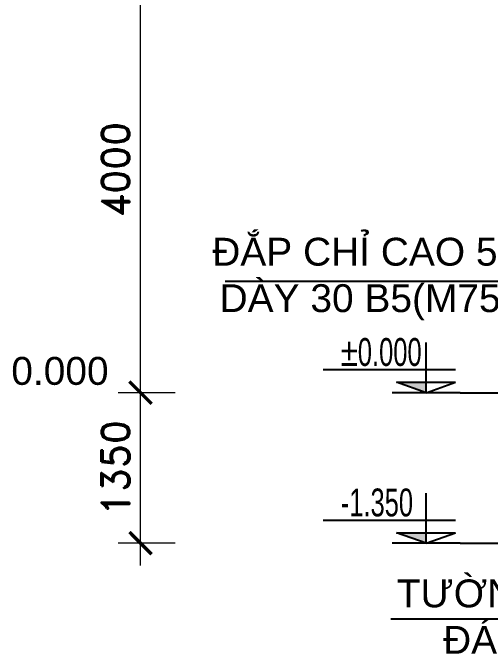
# Model space of a CAD drawing. Header units: inches. Extents: x 452443 to 881249, y 975131 to 1198310.
# Drawn here: x 554576 to 558862, y 1034164 to 1039919 of the extents above; entities that cross this region are included whole.
import ezdxf

# ---------------------------------------------------------------- set-up
doc = ezdxf.new("R2010")
doc.units = ezdxf.units.IN
doc.header["$LTSCALE"] = 3.5
doc.header["$MEASUREMENT"] = 0
doc.linetypes.add('CENTER', pattern=[2, 1.25, -0.25, 0.25, -0.25])
for name, color, linetype in [('GHICHU', 40, 'Continuous'), ('text', 3, 'Continuous'), ('Truc', 252, 'Continuous')]:
    doc.layers.add(name, color=color, linetype=linetype)
doc.styles.add('chu 1', font='VHELVEN0.TTF')
doc.styles.add('KICHTHUOC', font='VHELVCN0.TTF')
doc.styles.add('romand', font='romand.shx')
doc.dimstyles.new('TL100', dxfattribs={"dimscale": 100, "dimtxt": 2.5, "dimasz": 2, "dimexe": 2, "dimexo": 1, "dimgap": 1, "dimtad": 1, "dimdec": 0, "dimzin": 0, "dimdsep": 46, "dimtxsty": 'romand', "dimblk": 'ARCHTICK', "dimcen": 2, "dimdle": 2, "dimclrd": 256, "dimclre": 256, "dimclrt": 7, "dimadec": 0, "dimazin": 0, "dimtfac": 0.004, "dimtdec": 0, "dimtmove": 2, "dimatfit": 3, "dimfxl": 1, "dimtolj": 1, "dimtzin": 0, "dimlwd": 20, "dimlwe": 20, "dimarcsym": 1})
doc.dimstyles.new('TL20...', dxfattribs={"dimscale": 20, "dimtxt": 2.5, "dimasz": 2, "dimexe": 2, "dimexo": 2, "dimgap": 1, "dimtad": 1, "dimdec": 0, "dimzin": 0, "dimdsep": 46, "dimtxsty": 'chu 1', "dimblk": 'ARCHTICK', "dimcen": 2, "dimdle": 2, "dimclrd": 256, "dimclre": 256, "dimclrt": 256, "dimadec": 1, "dimazin": 0, "dimtfac": 1, "dimtdec": 0, "dimtix": 1, "dimtofl": 0, "dimtmove": 0, "dimatfit": 3, "dimldrblk": 'ARCHTICK', "dimfxl": 10, "dimfxlon": 1, "dimtolj": 1, "dimtzin": 0, "dimlwd": -1, "dimarcsym": 0})

# ---------------------------------------------------------------- blocks, each defined once
blk = doc.blocks.new('CD')
at = {"ltscale": 50}
blk.add_hatch(color=256, dxfattribs=at).paths.add_polyline_path([(0, 69.3), (0, 0), (196.9, 69.3)])
for p, q in [((0, 0), (0, 334.6)), ((-196.1, 152.2), (687.5, 152.2)), ((0, 0), (-196.9, 69.3)), ((196.9, 69.3), (-196.9, 69.3)), ((0, 0), (196.9, 69.3)), ((-226.8, 0), (226.8, 0))]:
    blk.add_line(p, q, dxfattribs=at)
at = {"layer": 'text', "style": 'KICHTHUOC', "width": 0.8}
blk.add_attdef('%%P0.000', (16.8, 178.7), '', height=150, dxfattribs=at)
blk = doc.blocks.new('_ArchTick')
at = {"color": 0, "linetype": 'ByBlock', "const_width": 0.15}
blk.add_lwpolyline([(-0.5, -0.5), (0.5, 0.5)], dxfattribs=at)
blk = doc.blocks.new('*D2264')
at = {"layer": 'DEFPOINTS', "lineweight": 20}
for p, q in [((555722.8, 1034960.4), (555722.8, 1036710.4)), ((556033.2, 1036510.4), (555522.8, 1036510.4)), ((556033.2, 1035160.4), (555522.8, 1035160.4))]:
    blk.add_line(p, q, dxfattribs=at)
at = {"layer": 'DEFPOINTS', "color": 0}
for p in [(555722.8, 1036510.4), (556133.2, 1036510.4), (556133.2, 1035160.4)]:
    blk.add_point(p, dxfattribs=at)
at = {"layer": 'DEFPOINTS', "lineweight": 20, "xscale": 200, "yscale": 200, "zscale": 200}
for p, rotation in [((555722.8, 1036510.4), 90), ((555722.8, 1035160.4), 270)]:
    blk.add_blockref('_ArchTick', p, dxfattribs=dict(at, rotation=rotation))
at = {"layer": 'DEFPOINTS', "color": 7, "insert": (555497.8, 1035835.4), "char_height": 250, "attachment_point": 5, "rotation": 90, "style": 'romand'}
blk.add_mtext('\\A1;1350', dxfattribs=at)
blk = doc.blocks.new('*D2265')
at = {"layer": 'DEFPOINTS', "lineweight": 20}
for p, q in [((555722.8, 1036310.4), (555722.8, 1040710.4)), ((556033.2, 1040510.4), (555522.8, 1040510.4)), ((556033.2, 1036510.4), (555522.8, 1036510.4))]:
    blk.add_line(p, q, dxfattribs=at)
at = {"layer": 'DEFPOINTS', "color": 0}
for p in [(555722.8, 1040510.4), (556133.2, 1040510.4), (556133.2, 1036510.4)]:
    blk.add_point(p, dxfattribs=at)
at = {"layer": 'DEFPOINTS', "lineweight": 20, "xscale": 200, "yscale": 200, "zscale": 200}
for p, rotation in [((555722.8, 1040510.4), 90), ((555722.8, 1036510.4), 270)]:
    blk.add_blockref('_ArchTick', p, dxfattribs=dict(at, rotation=rotation))
at = {"layer": 'DEFPOINTS', "color": 7, "insert": (555497.8, 1038510.4), "char_height": 250, "attachment_point": 5, "rotation": 90, "style": 'romand'}
blk.add_mtext('\\A1;4000', dxfattribs=at)

msp = doc.modelspace()

# ---------------------------------------------------------------- linework, layer by layer
at = {"layer": 'Truc', "linetype": 'CENTER', "ltscale": 600}
for points in [[(558591.5, 1036510.4), (592145.6, 1036510.4)], [(558591.5, 1035160.4), (592145.6, 1035160.4)]]:
    msp.add_lwpolyline(points, dxfattribs=at)

# ---------------------------------------------------------------- block references
at = {"layer": 'GHICHU', "ltscale": 10}
ref = msp.add_blockref('CD', (558286.7, 1036510.4), dxfattribs=dict(at, xscale=-1.344000000273809, yscale=1.343999999458902, zscale=1.344))
ref.add_attrib('%%P0.000', '%%P0.000', (557520.4, 1036750.5), dxfattribs={"layer": 'text', "height": 250, "style": 'KICHTHUOC', "width": 0.8})
ref = msp.add_blockref('CD', (558286.7, 1035160.4), dxfattribs=dict(at, xscale=-1.344000000273809, yscale=1.343999999458902, zscale=1.344))
ref.add_attrib('%%P0.000', '-1.350', (557520.4, 1035400.5), dxfattribs={"layer": 'text', "height": 250, "style": 'KICHTHUOC', "width": 0.8})

# ---------------------------------------------------------------- texts
at = {"style": 'chu 1'}
msp.add_text('0.000', height=250, dxfattribs=at).set_placement((554562.6, 1036580.9))
at = {"char_height": 250, "attachment_point": 4, "style": 'chu 1'}
for s, insert, width in [('\\pi53.58328;ÑAÉP CHÆ CAO 50 \\P\\pi119.39108;DAØY 30 B5(M75)', (556313.4, 1037529.4), 2971.373), ('\\pi222.47874;TÖÔØNG{\\W0.94327; }DAÙN \\P\\pi638.44695;ÑAÙ CHEÛ', (557801, 1034499.5), 2579.122)]:
    msp.add_mtext(s, dxfattribs=dict(at, insert=insert, width=width))

# ---------------------------------------------------------------- dimensions: what is measured, and where the dimension line sits
at = {"layer": 'DEFPOINTS'}
for base, p1, p2, picture, middle in [((555722.8, 1040510.4), (556133.2, 1036510.4), (556133.2, 1040510.4), '*D2265', (555497.8, 1038510.4)), ((555722.8, 1036510.4), (556133.2, 1035160.4), (556133.2, 1036510.4), '*D2264', (555497.8, 1035835.4))]:
    dim = msp.add_linear_dim(base=base, p1=p1, p2=p2, angle=90, dimstyle='TL100', override={"dimfxl": 10, "dimarcsym": 1}, dxfattribs=at)
    dim.commit()
    dim.dimension.update_dxf_attribs({"geometry": picture, "text_midpoint": middle})

# ---------------------------------------------------------------- leaders
for points in [[(560507.4, 1036510.4), (559407.9, 1037508.1), (556482.2, 1037508.1)], [(561412.8, 1035820.6), (560244.3, 1034478.3), (557969.8, 1034478.3)]]:
    msp.add_leader(points, dimstyle='TL20...', override={"dimasz": 15, "dimtad": 0, "dimfxl": 7})

doc.saveas('drawing.dxf')
